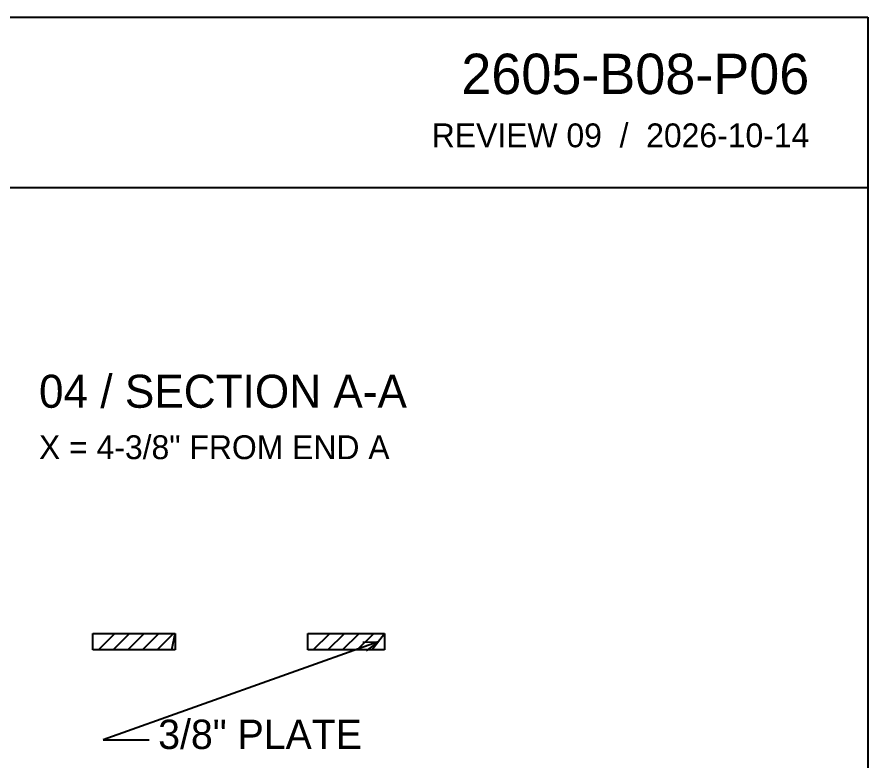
# Model space of a CAD drawing. Header units: inches. Extents: x 3 to 201, y 3 to 129.
# Drawn here: x 162.5 to 201.17, y 95.37 to 129.17 of the extents above; entities that cross this region are included whole.
import ezdxf
from ezdxf.enums import TextEntityAlignment as Align

# ---------------------------------------------------------------- set-up
doc = ezdxf.new("R2010")
doc.units = ezdxf.units.IN
doc.header["$MEASUREMENT"] = 0

msp = doc.modelspace()

# ---------------------------------------------------------------- linework, layer by layer
at = {"layer": 'ANNOTATION'}
for p, q in [((178.917, 100.792), (166.417, 96.333)), ((178.219, 100.764), (178.917, 100.792)), ((178.917, 100.792), (178.359, 100.371)), ((166.417, 96.333), (168.5, 96.333))]:
    msp.add_line(p, q, dxfattribs=at)
at = {"layer": 'OUTLINE'}
for p, q in [((2.833, 129.167), (201.167, 129.167)), ((201.167, 129.167), (201.167, 2.833)), ((2.833, 121.417), (201.167, 121.417)), ((165.952, 101.167), (169.69, 101.167)), ((165.952, 100.417), (165.952, 101.167)), ((166.202, 100.417), (166.952, 101.167)), ((166.869, 100.417), (167.619, 101.167)), ((167.536, 100.417), (168.286, 101.167)), ((168.202, 100.417), (168.952, 101.167)), ((168.869, 100.417), (169.619, 101.167)), ((169.536, 100.417), (169.69, 101.167)), ((169.69, 101.167), (169.69, 100.417)), ((175.714, 101.167), (179.202, 101.167)), ((175.714, 100.417), (175.714, 101.167)), ((175.964, 100.417), (176.714, 101.167)), ((176.631, 100.417), (177.381, 101.167)), ((177.298, 100.417), (178.048, 101.167)), ((177.964, 100.417), (178.714, 101.167)), ((178.631, 100.417), (179.202, 101.167)), ((179.202, 101.167), (179.202, 100.417)), ((169.69, 100.417), (165.952, 100.417)), ((179.202, 100.417), (175.714, 100.417))]:
    msp.add_line(p, q, dxfattribs=at)

# ---------------------------------------------------------------- texts
at = {"layer": 'ANNOTATION'}
for s, height, p in [('2605-B08-P06', 1.83333, (198.5, 125.667)), ('REVIEW 09  /  2026-10-14', 1.08333, (198.5, 123.25))]:
    msp.add_text(s, height=height, dxfattribs=at).set_placement(p, align=Align.RIGHT)
for s, height, p in [('04 / SECTION A-A', 1.5, (163.5, 111.417)), ('X = 4-3/8" FROM END A', 1.08333, (163.5, 109.083)), ('3/8" PLATE', 1.3333, (168.917, 95.917))]:
    msp.add_text(s, height=height, dxfattribs=at).set_placement(p)

doc.saveas('drawing.dxf')
